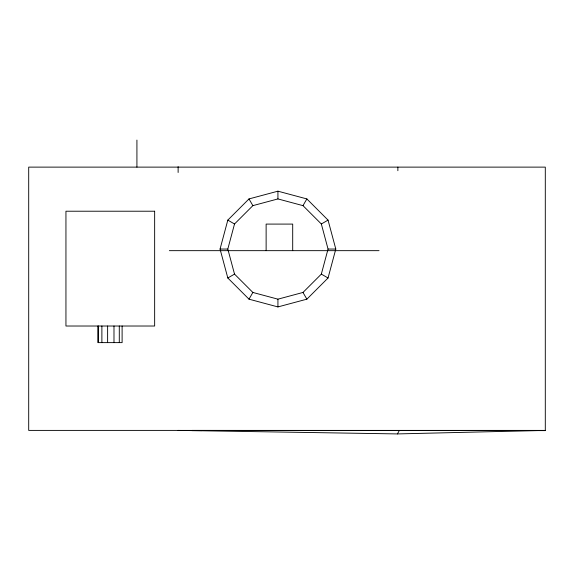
<?xml version="1.0" encoding="UTF-8"?>
<svg xmlns="http://www.w3.org/2000/svg" width="574" height="574" viewBox="0 0 574 574"><rect width="100%" height="100%" fill="white"/><g stroke="black" fill="none" stroke-linecap="round" stroke-linejoin="round"><path stroke-width="0.86" d="M220.057 249.051L227.813 220.115L248.994 198.927L277.931 191.178L306.868 198.927L328.048 220.115L335.804 249.051L328.048 277.988L306.868 299.169L277.931 306.925L248.994 299.169L227.813 277.988L220.057 249.051L227.813 249.051L234.522 274.107L252.869 292.453L277.931 299.169L302.993 292.453L321.34 274.107L328.048 249.051L321.34 223.989L302.993 205.643L277.931 198.927L252.869 205.643L234.522 223.989L227.813 249.051M178.127 430.4L397.423 433.922L399.375 430.4M248.994 299.169L252.869 292.453M302.993 205.643L306.868 198.927M227.813 277.988L234.522 274.107M321.34 223.989L328.048 220.115M397.423 433.922L545.3 430.4L28.7 430.4L28.7 167.12L545.3 167.12L545.3 430.622L192.068 430.4M192.068 430.622L201.897 430.615M328.048 249.051L335.804 249.051M169.359 250.659L379.034 250.659M227.813 220.115L234.522 223.989M321.34 274.107L328.048 277.988M248.994 198.927L252.869 205.643M302.993 292.453L306.868 299.169M397.868 167.12L397.868 170.7M292.697 250.659L292.697 224.09L266.128 224.09L266.128 250.659M277.931 191.178L277.931 198.927M277.931 299.169L277.931 306.925M178.127 166.661L178.127 172.487M136.921 140.078L136.921 167.12M122.111 326.018L122.111 342.621L97.91 342.621L97.91 326.018M119.292 326.018L119.292 342.621M113.989 326.018L113.989 342.621M107.618 326.018L107.618 342.621M101.885 326.018L101.885 342.621M98.333 326.018L98.333 342.621M154.65 211.218L65.945 211.218L65.945 326.018L154.65 326.018L154.65 211.218"/></g></svg>
